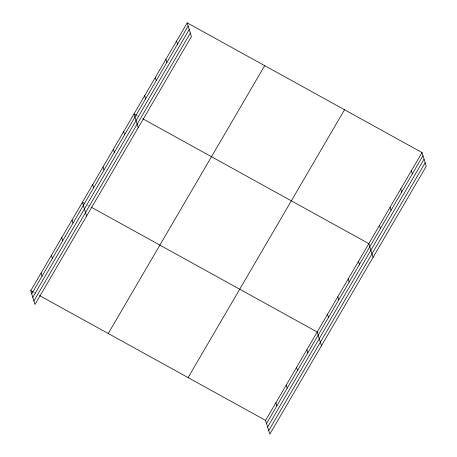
<?xml version="1.0" encoding="UTF-8"?>
<svg xmlns="http://www.w3.org/2000/svg" width="457" height="457" viewBox="0 0 457 457"><rect width="100%" height="100%" fill="white"/><g stroke="black" fill="none" stroke-linecap="round" stroke-linejoin="round"><path stroke-width="0.34" stroke-dasharray="2.29 1.71" d="M137.129 115.65L139.002 116.684M87.378 205.079L89.88 206.455M33.881 292.434L37.634 294.508"/><path stroke-width="0.69" d="M187.193 22.85L191.414 36.589L34.983 304.448L30.756 290.709L187.193 22.85L422.017 152.552L426.244 166.291L269.807 434.15L265.586 420.411L39.508 295.542M31.722 293.84L188.153 25.98M32.795 297.341L189.232 29.482M33.909 300.946L190.34 33.087M108.252 333.513L264.683 65.654M188.09 377.613L344.527 109.749M265.586 420.411L422.017 152.552M266.545 423.548L422.982 155.683M267.625 427.044L424.056 159.185M268.733 430.648L425.164 162.789M136.506 115.301L134.004 113.924L138.231 127.657M142.755 118.757L368.828 243.627L373.055 257.365M84.882 203.696L82.38 202.314L86.607 216.052M91.132 207.147L317.204 332.022L321.431 345.755M30.756 290.709L33.258 292.092M411.38 170.769L412.345 173.9M400.743 188.981L401.703 192.111M390.107 207.198L391.066 210.329M379.464 225.41L380.43 228.546M358.505 261.307L359.47 264.437M348.183 278.981L349.142 282.118M337.854 296.662L338.82 299.792M327.532 314.342L328.492 317.472M306.881 349.696L307.847 352.833M296.559 367.377L297.518 370.507M286.231 385.057L287.196 388.187M176.556 41.067L177.516 44.198M275.908 402.737L276.873 405.867M165.914 59.279L166.879 62.409M155.277 77.496L156.243 80.626M144.641 95.707L145.606 98.838M123.681 131.599L124.641 134.735M113.353 149.279L114.319 152.41M103.031 166.959L103.99 170.09M92.702 184.639L93.668 187.77M72.057 219.994L73.017 223.125M61.729 237.674L62.695 240.805M51.407 255.354L52.372 258.485M41.084 273.029L42.044 276.165"/></g></svg>
